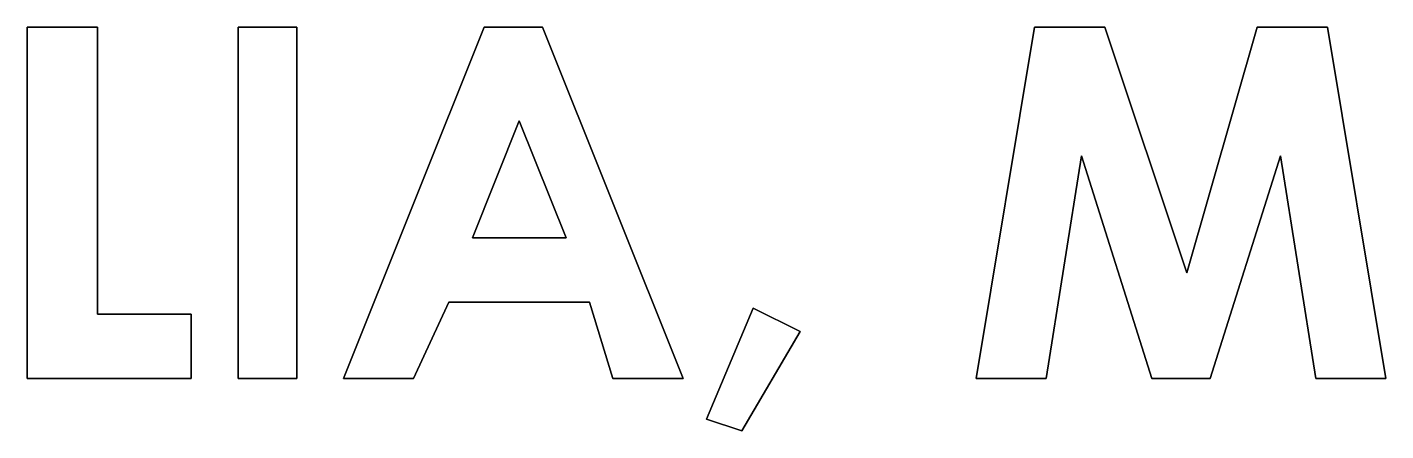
# Model space of a CAD drawing. Header units: metres. Extents: x 2.9 to 42.8, y 1.7 to 28.7.
# Drawn here: x 41.5184 to 41.9276, y 4.0852 to 4.2069 of the extents above; entities that cross this region are included whole.
import ezdxf

# ---------------------------------------------------------------- set-up
doc = ezdxf.new("R2010")
doc.units = ezdxf.units.M
doc.layers.add('NEGRO', color=7, linetype='Continuous')

msp = doc.modelspace()

# ---------------------------------------------------------------- linework, layer by layer
at = {"layer": 'NEGRO', "lineweight": -3}
for points in [[(41.5184, 4.2069), (41.5184, 4.101), (41.5184, 4.2069)], [(41.5396, 4.2069), (41.5184, 4.2069), (41.5396, 4.2069)], [(41.5396, 4.1204), (41.5396, 4.2069), (41.5396, 4.1204)], [(41.5819, 4.2069), (41.5819, 4.101), (41.5819, 4.2069)], [(41.5996, 4.2069), (41.5819, 4.2069), (41.5996, 4.2069)], [(41.5996, 4.101), (41.5996, 4.2069), (41.5996, 4.101)], [(41.656, 4.2069), (41.6137, 4.101), (41.656, 4.2069)], [(41.6736, 4.2069), (41.656, 4.2069), (41.6736, 4.2069)], [(41.716, 4.101), (41.6736, 4.2069), (41.716, 4.101)], [(41.8218, 4.2069), (41.8042, 4.101), (41.8218, 4.2069)], [(41.843, 4.2069), (41.8218, 4.2069), (41.843, 4.2069)], [(41.8677, 4.1328), (41.843, 4.2069), (41.8677, 4.1328)], [(41.8888, 4.2069), (41.8677, 4.1328), (41.8888, 4.2069)], [(41.91, 4.2069), (41.8888, 4.2069), (41.91, 4.2069)], [(41.9276, 4.101), (41.91, 4.2069), (41.9276, 4.101)], [(41.6525, 4.1434), (41.6666, 4.1787), (41.6525, 4.1434)], [(41.6666, 4.1787), (41.6807, 4.1434), (41.6666, 4.1787)], [(41.8253, 4.101), (41.8359, 4.1681), (41.8253, 4.101)], [(41.8359, 4.1681), (41.8571, 4.101), (41.8359, 4.1681)], [(41.8747, 4.101), (41.8959, 4.1681), (41.8747, 4.101)], [(41.8959, 4.1681), (41.9065, 4.101), (41.8959, 4.1681)], [(41.6807, 4.1434), (41.6525, 4.1434), (41.6807, 4.1434)], [(41.6348, 4.101), (41.6454, 4.124), (41.6348, 4.101)], [(41.6454, 4.124), (41.6878, 4.124), (41.6454, 4.124)], [(41.6878, 4.124), (41.6948, 4.101), (41.6878, 4.124)], [(41.7371, 4.1222), (41.723, 4.0887), (41.7371, 4.1222)], [(41.7512, 4.1152), (41.7371, 4.1222), (41.7512, 4.1152)], [(41.5678, 4.1204), (41.5396, 4.1204), (41.5678, 4.1204)], [(41.5678, 4.101), (41.5678, 4.1204), (41.5678, 4.101)], [(41.7336, 4.0852), (41.7512, 4.1152), (41.7336, 4.0852)], [(41.5184, 4.101), (41.5678, 4.101), (41.5184, 4.101)], [(41.5819, 4.101), (41.5996, 4.101), (41.5819, 4.101)], [(41.6137, 4.101), (41.6348, 4.101), (41.6137, 4.101)], [(41.6948, 4.101), (41.716, 4.101), (41.6948, 4.101)], [(41.8042, 4.101), (41.8253, 4.101), (41.8042, 4.101)], [(41.8571, 4.101), (41.8747, 4.101), (41.8571, 4.101)], [(41.9065, 4.101), (41.9276, 4.101), (41.9065, 4.101)], [(41.723, 4.0887), (41.7336, 4.0852), (41.723, 4.0887)]]:
    msp.add_lwpolyline(points, dxfattribs=at)

doc.saveas('drawing.dxf')
